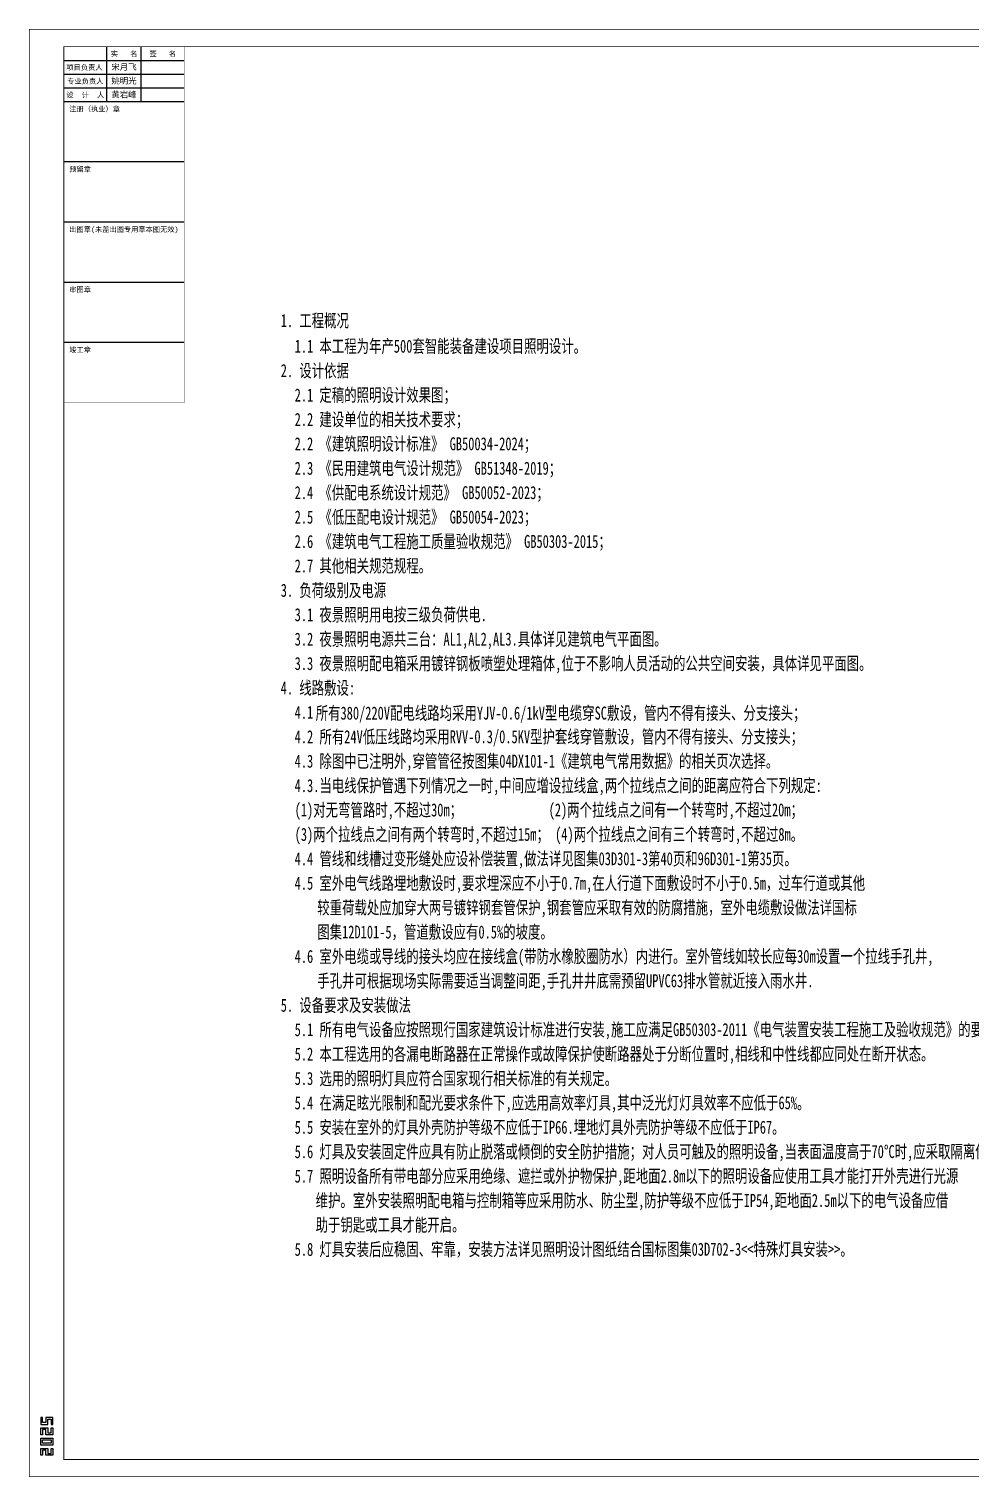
# Model space of a CAD drawing. Header units: millimetres. Extents: x 127372 to 484122, y -11543 to 72607.
# Drawn here: x 127372 to 182055, y -11543 to 72607 of the extents above; entities that cross this region are included whole.
import ezdxf
from ezdxf.enums import TextEntityAlignment as Align

# ---------------------------------------------------------------- set-up
doc = ezdxf.new("R2010")
doc.units = ezdxf.units.MM
doc.layers.get('Defpoints').update_dxf_attribs({"color": 210})
for name, color, linetype in [('0-cxFrame', 155, 'Continuous'), ('qianming', 155, 'Continuous'), ('YJ-TEXT', 7, 'Continuous')]:
    doc.layers.add(name, color=color, linetype=linetype)
doc.layers.add('0-cxText', color=131, linetype='Continuous', lineweight=25)
doc.styles.add('cx_biaoti', font='')
doc.styles.add('cx_tuming', font='simhei.ttf')
doc.styles.add('cx_tuqian1', font='')
doc.styles.add('图框宋体', font='', dxfattribs={"width": 0.75})
doc.styles.add('宋体', font='', dxfattribs={"width": 0.8, "height": 3.5})
doc.styles.add('黑体', font='simhei.ttf', dxfattribs={"height": 12})
doc.styles.get('cx_biaoti').set_extended_font_data('SimSun')
doc.styles.get('cx_tuqian1').set_extended_font_data('SimSun')
doc.styles.get('图框宋体').set_extended_font_data('SimSun')
doc.styles.get('宋体').set_extended_font_data('SimSun')

# ---------------------------------------------------------------- blocks, each defined once
blk = doc.blocks.new('zjcx_lan_xinxi(Dragon)')
for p, q in [((7000, -3200), (0, -3200)), ((7000, -6700), (0, -6700)), ((7000, -10200), (0, -10200)), ((7000, -13700), (0, -13700)), ((7000, -17200), (0, -17200))]:
    blk.add_line(p, q)
at = {"const_width": 25}
blk.add_lwpolyline([(0, -20700), (7000, -20700), (7000, 0), (0, 0)], close=True, dxfattribs=at)
for points in [[(2500, -3200), (2500, 0)], [(4500, -3200), (4500, 0)], [(0, -800), (7000, -800)], [(0, -1600), (7000, -1600)], [(0, -2400), (7000, -2400)]]:
    blk.add_lwpolyline(points)
for points in [[(7000, -3200), (7000, 0)], [(0, -3200), (7000, -3200)], [(0, -20700), (7000, -20700), (7000, -3200)], [(0, -20700), (7000, -20700)]]:
    blk.add_lwpolyline(points, dxfattribs=at)
at = {"style": '图框宋体'}
for s, p in [('实   名', (3500, -400)), ('签   名', (5750, -400)), ('项目负责人', (1204, -1200)), ('专业负责人', (1250, -2000)), ('设  计  人', (1250, -2800))]:
    blk.add_text(s, height=300, dxfattribs=at).set_placement(p, align=Align.MIDDLE)
for s, p in [('注册（执业）章', (318, -3771)), ('预留章', (318, -7271)), ('出图章(未盖出图专用章本图无效)', (318, -10771)), ('审图章', (318, -14271)), ('竣工章', (318, -17771))]:
    blk.add_text(s, height=300, dxfattribs=at).set_placement(p)
blk = doc.blocks.new('T-信息(Dragon)')
at = {"layer": '0-cxFrame'}
blk.add_blockref('zjcx_lan_xinxi(Dragon)', (0, 0), dxfattribs=at)
at = {"layer": 'qianming', "color": 3, "style": 'cx_biaoti'}
for s, p in [('宋月飞', (3497, -1185)), ('姚明光', (3497, -1985)), ('黄岩峰', (3497, -2785))]:
    blk.add_text(s, height=350, dxfattribs=at).set_placement(p, align=Align.MIDDLE_CENTER)
blk = doc.blocks.new('TK22.A0 L(Dragon)')
at = {"layer": '0-cxFrame', "color": 7, "const_width": 0.5}
blk.add_lwpolyline([(0, 0), (-1189, 0), (-1189, 841), (0, 841)], close=True, dxfattribs=at)
at = {"layer": '0-cxFrame', "const_width": 0.5}
blk.add_lwpolyline([(-80, 10), (-1169, 10), (-1169, 831), (-80, 831)], close=True, dxfattribs=at)
at = {"layer": 'Defpoints', "color": 2}
for points in [[(-1181.37, 34.37), (-1182.37, 34.37), (-1182.37, 30.37), (-1178.37, 30.37), (-1178.37, 33.37), (-1176.37, 33.37), (-1176.37, 30.37), (-1175.37, 30.37), (-1175.37, 34.37), (-1179.37, 34.37), (-1179.37, 31.37), (-1181.37, 31.37), (-1181.37, 34.37)], [(-1181.37, 24.37), (-1182.37, 24.37), (-1182.37, 28.37), (-1178.37, 28.37), (-1178.37, 25.37), (-1176.37, 25.37), (-1176.37, 28.37), (-1175.37, 28.37), (-1175.37, 24.37), (-1179.37, 24.37), (-1179.37, 27.37), (-1181.37, 27.37), (-1181.37, 24.37)], [(-1181.37, 12.37), (-1182.37, 12.37), (-1182.37, 16.37), (-1178.37, 16.37), (-1178.37, 13.37), (-1176.37, 13.37), (-1176.37, 16.37), (-1175.37, 16.37), (-1175.37, 12.37), (-1179.37, 12.37), (-1179.37, 15.37), (-1181.37, 15.37), (-1181.37, 12.37)]]:
    blk.add_lwpolyline(points, dxfattribs=at)
for points in [[(-1182.37, 18.37), (-1182.37, 22.37), (-1175.37, 22.37), (-1175.37, 18.37)], [(-1181.37, 19.37), (-1181.37, 21.37), (-1176.37, 21.37), (-1176.37, 19.37)]]:
    blk.add_lwpolyline(points, close=True, dxfattribs=at)
at = {"layer": '0-cxFrame', "xscale": 0.01, "yscale": 0.01, "zscale": 0.01}
blk.add_blockref('T-信息(Dragon)', (-1169, 831), dxfattribs=at)
at = {"style": '黑体', "flags": 4}
blk.add_attdef('图幅', text='', height=3.3, dxfattribs=at).set_placement((-40, 3), align=Align.RIGHT)
at = {"layer": '0-cxText', "flags": 4}
for tag, height, style, p in [('建设单位', 3.5, 'cx_tuming', (-45, 240)), ('项目名称', 3.5, 'cx_tuming', (-45, 210)), ('子项名称', 3.5, 'cx_tuming', (-45, 180)), ('工程编号', 3.3, 'cx_tuqian1', (-35, 165)), ('图名1', 3.5, 'cx_tuming', (-45, 87)), ('图名2', 3.5, 'cx_tuming', (-45, 79)), ('图名3', 3.5, 'cx_tuming', (-45, 71)), ('出图日期', 3.3, 'cx_tuqian1', (-39, 60)), ('专业', 3.3, 'cx_tuqian1', (-55, 52)), ('图号', 3.3, 'cx_tuqian1', (-55, 44)), ('版次', 3.3, 'cx_tuqian1', (-20, 44))]:
    blk.add_attdef(tag, text='', height=height, dxfattribs=dict(at, style=style)).set_placement(p, align=Align.MIDDLE)
at = {"layer": 'Defpoints', "color": 6, "flags": 4}
for tag, height, style, p in [('tufu', 3.3, '黑体', (-12, 12)), ('dwfname', 4, 'cx_tuqian1', (-80, 3))]:
    blk.add_attdef(tag, text='', height=height, dxfattribs=dict(at, style=style)).set_placement(p, align=Align.RIGHT)

msp = doc.modelspace()

# ---------------------------------------------------------------- block references
at = {"layer": '0-cxFrame', "xscale": 100, "yscale": 100, "zscale": 100}
msp.add_blockref('TK22.A0 L(Dragon)', (246297, -11518), dxfattribs=at)

# ---------------------------------------------------------------- texts
at = {"layer": 'YJ-TEXT', "ltscale": 10, "style": '宋体', "width": 0.7}
for s, height, p in [('1. 工程概况', 755.1, (142002, 55284)), ('1.1 本工程为年产500套智能装备建设项目照明设计。', 755.07, (142811, 53794)), ('2. 设计依据', 755.1, (142002, 52376)), ('2.1 定稿的照明设计效果图；', 755.07, (142811, 50957)), ('2.2 建设单位的相关技术要求；', 755.07, (142811, 49539)), ('2.2 《建筑照明设计标准》 GB50034-2024；', 755.07, (142811, 48121)), ('2.3 《民用建筑电气设计规范》 GB51348-2019；', 755.07, (142811, 46702)), ('2.4 《供配电系统设计规范》 GB50052-2023；', 755.07, (142811, 45284)), ('2.5 《低压配电设计规范》 GB50054-2023；', 755.07, (142811, 43865)), ('2.6 《建筑电气工程施工质量验收规范》 GB50303-2015；', 755.07, (142811, 42447)), ('2.7 其他相关规范规程。', 755.07, (142811, 41029)), ('3. 负荷级别及电源', 755.1, (142002, 39610)), ('3.1 夜景照明用电按三级负荷供电.', 755.07, (142811, 38192)), ('3.2 夜景照明电源共三台：AL1,AL2,AL3.具体详见建筑电气平面图。', 755.07, (142811, 36773)), ('3.3 夜景照明配电箱采用镀锌钢板喷塑处理箱体,位于不影响人员活动的公共空间安装，具体详见平面图。', 755.07, (142811, 35355)), ('4. 线路敷设:', 755.1, (142002, 33937)), ('4.1 ', 755.1, (142811, 32518)), ('所有380/220V配电线路均采用YJV-0.6/1kV型电缆穿SC敷设，管内不得有接头、分支接头；', 755.07, (144033, 32474)), ('4.2 所有24V低压线路均采用RVV-0.3/0.5KV型护套线穿管敷设，管内不得有接头、分支接头；', 755.07, (142811, 31100)), ('4.3 除图中已注明外,穿管管径按图集04DX101-1《建筑电气常用数据》的相关页次选择。', 755.07, (142811, 29681)), ('4.3.当电线保护管遇下列情况之一时,中间应增设拉线盒,两个拉线点之间的距离应符合下列规定:', 755.07, (142811, 28263)), ('(1)对无弯管路时,不超过30m；              (2)两个拉线点之间有一个转弯时,不超过20m；', 755.07, (142811, 26845)), ('(3)两个拉线点之间有两个转弯时,不超过15m； (4)两个拉线点之间有三个转弯时,不超过8m。', 755.07, (142811, 25426)), ('4.4 管线和线槽过变形缝处应设补偿装置,做法详见图集03D301-3第40页和96D301-1第35页。', 755.07, (142811, 24008)), ('4.5 室外电气线路埋地敷设时,要求埋深应不小于0.7m,在人行道下面敷设时不小于0.5m，过车行道或其他', 755.07, (142811, 22589)), ('较重荷载处应加穿大两号镀锌钢套管保护,钢套管应采取有效的防腐措施，室外电缆敷设做法详国标', 755.07, (144124, 21171)), ('图集12D101-5，管道敷设应有0.5%%%的坡度。', 755.07, (144124, 19753)), ('4.6 室外电缆或导线的接头均应在接线盒(带防水橡胶圈防水）内进行。室外管线如较长应每30m设置一个拉线手孔井,', 755.07, (142811, 18334)), ('手孔井可根据现场实际需要适当调整间距,手孔井井底需预留UPVC63排水管就近接入雨水井.', 755.07, (144124, 16916)), ('5. 设备要求及安装做法', 755.07, (142002, 15497)), ('5.1 所有电气设备应按照现行国家建筑设计标准进行安装,施工应满足GB50303-2011《电气装置安装工程施工及验收规范》的要求。', 755.07, (142811, 14079)), ('5.2 本工程选用的各漏电断路器在正常操作或故障保护使断路器处于分断位置时,相线和中性线都应同处在断开状态。', 755.07, (142811, 12661)), ('5.3 选用的照明灯具应符合国家现行相关标准的有关规定。', 755.07, (142811, 11242)), ('5.4 在满足眩光限制和配光要求条件下,应选用高效率灯具,其中泛光灯灯具效率不应低于65%%%。', 755.07, (142811, 9824)), ('5.5 安装在室外的灯具外壳防护等级不应低于IP66.埋地灯具外壳防护等级不应低于IP67。', 755.07, (142811, 8405)), ('5.6 灯具及安装固定件应具有防止脱落或倾倒的安全防护措施；对人员可触及的照明设备,当表面温度高于70%%DC时,应采取隔离保护措施。', 755.07, (142811, 6987)), ('5.7 照明设备所有带电部分应采用绝缘、遮拦或外护物保护,距地面2.8m以下的照明设备应使用工具才能打开外壳进行光源', 755.07, (142811, 5569)), ('维护。室外安装照明配电箱与控制箱等应采用防水、防尘型,防护等级不应低于IP54,距地面2.5m以下的电气设备应借', 755.07, (144029, 4150)), ('助于钥匙或工具才能开启。', 755.07, (144029, 2732)), ('5.8 灯具安装后应稳固、牢靠，安装方法详见照明设计图纸结合国标图集03D702-3<<特殊灯具安装>>。', 755.07, (142811, 1313))]:
    msp.add_text(s, height=height, rotation=0.01152, dxfattribs=at).set_placement(p)

doc.saveas('drawing.dxf')
